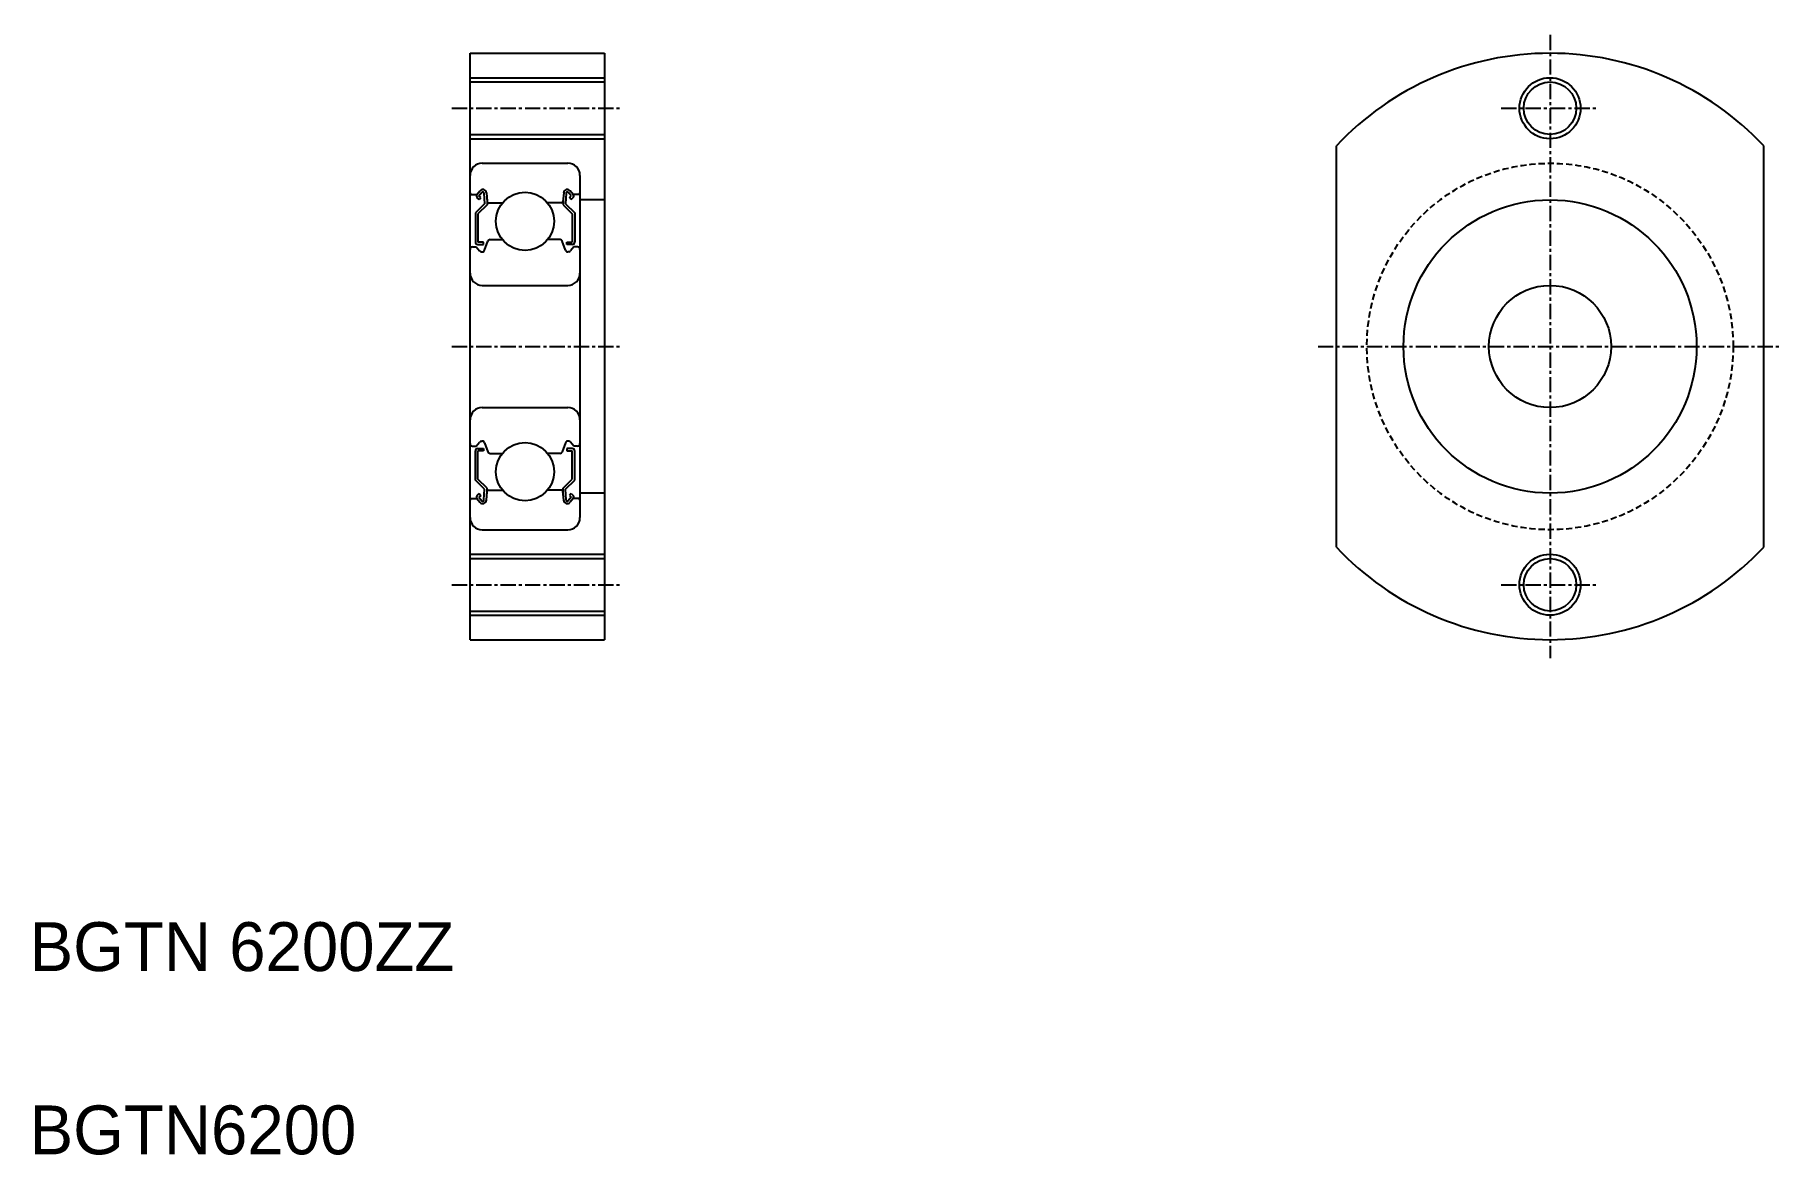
# Model space of a CAD drawing. Extents: x 59 to 202, y 36 to 127.
import ezdxf

# ---------------------------------------------------------------- set-up
doc = ezdxf.new("R2010")
doc.units = 0
doc.linetypes.add('CENTER', pattern=[2, 1.25, -0.25, 0.25, -0.25])
doc.linetypes.add('DASHED', pattern=[0.75, 0.5, -0.25])
doc.layers.get('0').update_dxf_attribs({"linetype": 'CONTINUOUS'})
doc.layers.add('CENTER', color=1, linetype='CENTER')

msp = doc.modelspace()

# ---------------------------------------------------------------- linework, layer by layer
at = {"color": 7, "linetype": 'CONTINUOUS'}
for p, q in [((94.69, 77.7), (94.69, 125.7)), ((94.69, 125.7), (105.69, 125.7)), ((105.69, 125.7), (105.69, 77.7)), ((94.69, 123.35), (105.69, 123.35)), ((94.69, 119.05), (105.69, 119.05)), ((165.63, 85.27), (165.63, 118.12)), ((200.63, 85.27), (200.63, 118.12)), ((95.69, 116.7), (102.69, 116.7)), ((103.69, 115.7), (103.69, 87.7)), ((94.79, 114.15), (95.25, 114.15)), ((95.88, 113.38), (95.13, 112.63)), ((95.25, 114.15), (95.5, 114.45)), ((95.43, 113.74), (95.28, 113.87)), ((96.08, 113.3), (95.33, 112.55)), ((95.41, 114.02), (95.66, 114.32)), ((95.56, 113.89), (95.41, 114.02)), ((95.43, 113.74), (95.56, 113.89)), ((95.83, 114.26), (95.88, 113.38)), ((96.03, 114.28), (96.1, 113.54)), ((96.08, 113.77), (96.08, 113.3)), ((96.2, 113.45), (97.34, 113.45)), ((102.19, 113.45), (101.04, 113.45)), ((102.36, 114.28), (102.29, 113.54)), ((102.31, 113.77), (102.31, 113.3)), ((102.31, 113.3), (103.06, 112.55)), ((102.55, 114.26), (102.51, 113.38)), ((102.51, 113.38), (103.26, 112.63)), ((102.98, 114.02), (102.73, 114.32)), ((102.83, 113.89), (102.98, 114.02)), ((102.96, 113.74), (102.83, 113.89)), ((103.13, 114.15), (102.88, 114.45)), ((102.96, 113.74), (103.11, 113.87)), ((103.59, 114.15), (103.13, 114.15)), ((105.69, 113.7), (103.69, 113.7)), ((95.13, 112.63), (95.13, 110.25)), ((95.33, 112.55), (95.33, 110.25)), ((103.06, 112.55), (103.06, 110.25)), ((103.26, 112.63), (103.26, 110.25)), ((95.78, 110.25), (95.33, 110.25)), ((95.78, 110.05), (95.78, 110.25)), ((95.88, 109.58), (96.14, 110.32)), ((96.33, 110.45), (97.34, 110.45)), ((102.06, 110.45), (101.04, 110.45)), ((102.51, 109.58), (102.24, 110.32)), ((102.61, 110.05), (102.61, 110.25)), ((102.61, 110.25), (103.06, 110.25)), ((94.89, 109.85), (95.19, 109.85)), ((95.19, 109.85), (95.47, 109.52)), ((95.33, 110.05), (95.78, 110.05)), ((95.62, 109.45), (95.69, 109.45)), ((103.06, 110.05), (102.61, 110.05)), ((102.77, 109.45), (102.7, 109.45)), ((103.19, 109.85), (102.92, 109.52)), ((103.49, 109.85), (103.19, 109.85)), ((95.69, 106.7), (102.69, 106.7)), ((95.69, 96.7), (102.69, 96.7)), ((94.89, 93.55), (95.19, 93.55)), ((95.13, 90.77), (95.13, 93.15)), ((95.19, 93.55), (95.47, 93.88)), ((95.33, 93.35), (95.78, 93.35)), ((95.78, 93.15), (95.33, 93.15)), ((95.33, 90.85), (95.33, 93.15)), ((95.62, 93.95), (95.69, 93.95)), ((95.78, 93.35), (95.78, 93.15)), ((95.88, 93.82), (96.14, 93.08)), ((102.51, 93.82), (102.24, 93.08)), ((103.06, 93.35), (102.61, 93.35)), ((102.61, 93.35), (102.61, 93.15)), ((102.61, 93.15), (103.06, 93.15)), ((102.77, 93.95), (102.7, 93.95)), ((103.19, 93.55), (102.92, 93.88)), ((103.06, 90.85), (103.06, 93.15)), ((103.49, 93.55), (103.19, 93.55)), ((103.26, 90.77), (103.26, 93.15)), ((96.33, 92.95), (97.34, 92.95)), ((102.06, 92.95), (101.04, 92.95)), ((95.88, 90.02), (95.13, 90.77)), ((96.08, 90.1), (95.33, 90.85)), ((102.31, 90.1), (103.06, 90.85)), ((102.51, 90.02), (103.26, 90.77)), ((94.79, 89.25), (95.25, 89.25)), ((95.25, 89.25), (95.5, 88.95)), ((95.43, 89.66), (95.28, 89.53)), ((95.56, 89.51), (95.41, 89.38)), ((95.41, 89.38), (95.66, 89.08)), ((95.43, 89.66), (95.56, 89.51)), ((95.83, 89.14), (95.88, 90.02)), ((96.03, 89.12), (96.1, 89.86)), ((96.08, 89.63), (96.08, 90.1)), ((96.2, 89.95), (97.34, 89.95)), ((102.19, 89.95), (101.04, 89.95)), ((102.36, 89.12), (102.29, 89.86)), ((102.31, 89.63), (102.31, 90.1)), ((102.55, 89.14), (102.51, 90.02)), ((102.98, 89.38), (102.73, 89.08)), ((102.96, 89.66), (102.83, 89.51)), ((102.83, 89.51), (102.98, 89.38)), ((103.13, 89.25), (102.88, 88.95)), ((102.96, 89.66), (103.11, 89.53)), ((103.59, 89.25), (103.13, 89.25)), ((105.69, 89.7), (103.69, 89.7)), ((95.69, 86.7), (102.69, 86.7)), ((94.69, 84.35), (105.69, 84.35)), ((94.69, 80.05), (105.69, 80.05)), ((94.69, 77.7), (105.69, 77.7))]:
    msp.add_line(p, q, dxfattribs=at)
at = {"color": 3, "linetype": 'CONTINUOUS'}
for p, q in [((94.69, 123.7), (105.69, 123.7)), ((94.69, 118.7), (105.69, 118.7)), ((94.69, 84.7), (105.69, 84.7)), ((94.69, 79.7), (105.69, 79.7))]:
    msp.add_line(p, q, dxfattribs=at)
for centre in [(183.13, 121.2), (183.13, 82.2)]:
    msp.add_circle(centre, 2.5, dxfattribs=at)
at = {"color": 7, "linetype": 'CONTINUOUS'}
for centre, radius in [((183.13, 121.2), 2.15), ((99.19, 111.95), 2.38), ((183.13, 101.7), 12), ((183.13, 101.7), 5), ((99.19, 91.45), 2.38), ((183.13, 82.2), 2.15)]:
    msp.add_circle(centre, radius, dxfattribs=at)
at = {"color": 3, "linetype": 'DASHED'}
msp.add_circle((183.13, 101.7), 15, dxfattribs=at)
at = {"color": 7, "linetype": 'CONTINUOUS'}
for centre, radius, start, end in [((183.13, 101.7), 24, 43.1834, 136.8166), ((95.69, 115.7), 1, 90, 180), ((102.69, 115.7), 1, 0, 90), ((95.73, 114.25), 0.3, 4.9968, 140.0029), ((102.65, 114.25), 0.3, 39.9971, 175.0032), ((94.79, 114.25), 0.1, 180, 270), ((95.41, 114.02), 0.2, 140.0029, 230.087), ((95.73, 114.25), 0.1, 2.8198, 140.0022), ((96.2, 113.55), 0.1, 184.9968, 269.9995), ((102.19, 113.55), 0.1, 270.0005, 355.0032), ((102.65, 114.25), 0.1, 39.9978, 177.1802), ((102.98, 114.02), 0.2, 309.913, 39.9971), ((103.59, 114.25), 0.1, 270, 0), ((95.33, 110.25), 0.2, 180, 270), ((96.33, 110.25), 0.2, 90, 159.9914), ((102.06, 110.25), 0.2, 20.0086, 90), ((103.06, 110.25), 0.2, 270, 0), ((94.89, 109.65), 0.2, 90, 180), ((95.62, 109.65), 0.2, 219.995, 270), ((95.69, 109.65), 0.2, 270, 339.9914), ((102.7, 109.65), 0.2, 200.0086, 270), ((102.77, 109.65), 0.2, 270, 320.005), ((103.49, 109.65), 0.2, 0, 90), ((95.69, 107.7), 1, 180, 270), ((102.69, 107.7), 1, 270, 0), ((95.69, 95.7), 1, 90, 180), ((102.69, 95.7), 1, 0, 90), ((94.89, 93.75), 0.2, 180, 270), ((95.33, 93.15), 0.2, 90, 180), ((95.62, 93.75), 0.2, 90, 140.005), ((95.69, 93.75), 0.2, 20.0086, 90), ((96.33, 93.15), 0.2, 200.0086, 270), ((102.06, 93.15), 0.2, 270, 339.9914), ((102.7, 93.75), 0.2, 90, 159.9914), ((102.77, 93.75), 0.2, 39.995, 90), ((103.06, 93.15), 0.2, 0, 90), ((103.49, 93.75), 0.2, 270, 0), ((94.79, 89.15), 0.1, 90, 180), ((95.41, 89.38), 0.2, 129.913, 219.9971), ((95.73, 89.14), 0.3, 219.9971, 355.0032), ((95.73, 89.14), 0.1, 219.9978, 357.1802), ((96.2, 89.85), 0.1, 90.0005, 175.0032), ((102.19, 89.85), 0.1, 4.9968, 89.9995), ((102.65, 89.14), 0.3, 184.9968, 320.0029), ((102.65, 89.14), 0.1, 182.8198, 320.0022), ((102.98, 89.38), 0.2, 320.0029, 50.087), ((103.59, 89.15), 0.1, 0, 90), ((95.69, 87.7), 1, 180, 270), ((102.69, 87.7), 1, 270, 0), ((183.13, 101.7), 24, 223.1834, 316.8166)]:
    msp.add_arc(centre, radius, start, end, dxfattribs=at)
at = {"layer": 'CENTER', "color": 1, "linetype": 'CENTER'}
for p, q in [((183.13, 127.2), (183.13, 76.2)), ((93.19, 121.2), (107.19, 121.2)), ((179.13, 121.2), (187.13, 121.2)), ((93.19, 101.7), (107.19, 101.7)), ((164.13, 101.7), (202.13, 101.7)), ((93.19, 82.2), (107.19, 82.2)), ((179.13, 82.2), (187.13, 82.2))]:
    msp.add_line(p, q, dxfattribs=at)

# ---------------------------------------------------------------- texts
at = {"color": 7, "linetype": 'CONTINUOUS'}
for s, p in [('BGTN 6200ZZ', (58.62, 50.58)), ('BGTN6200', (58.62, 35.58))]:
    msp.add_text(s, height=4, dxfattribs=at).set_placement(p)

doc.saveas('drawing.dxf')
